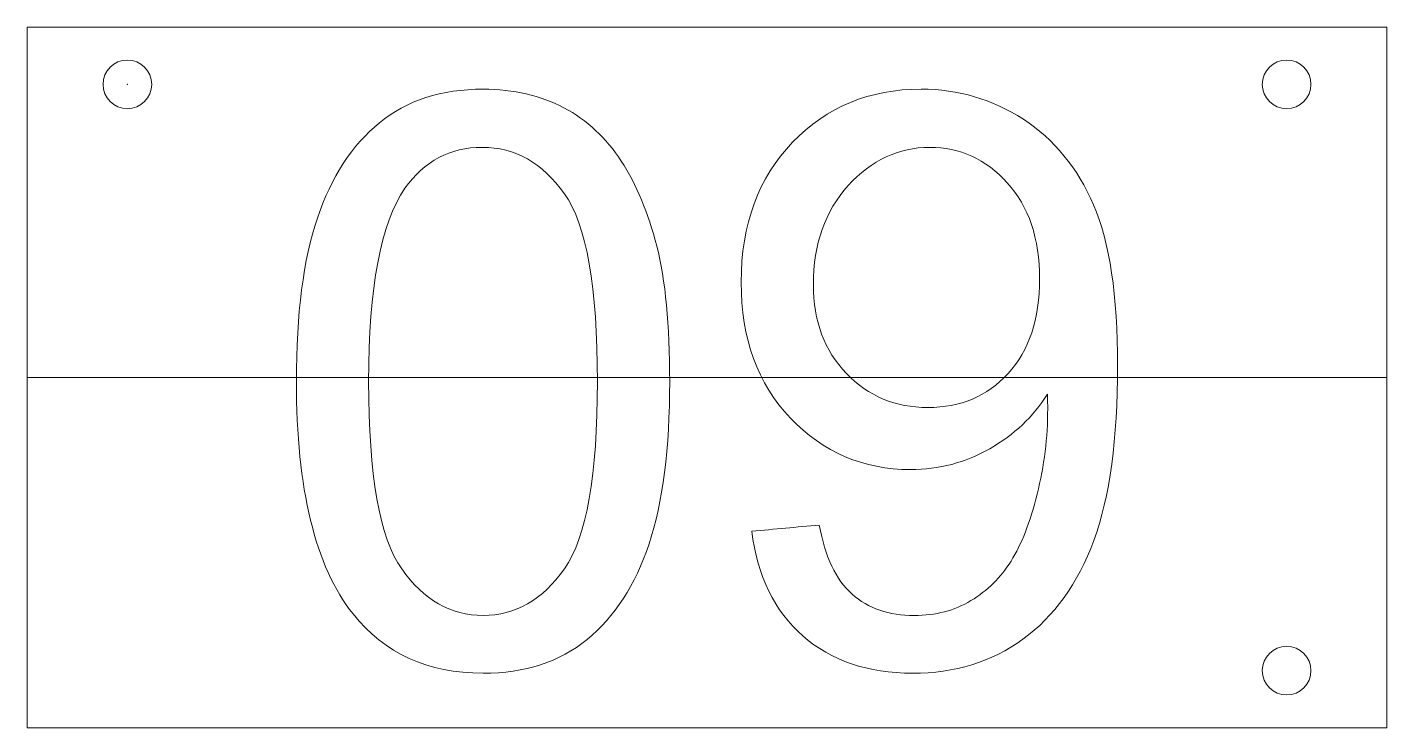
# Model space of a CAD drawing. Header units: millimetres. Extents: x 0 to 95, y -49 to 0.
import ezdxf
from ezdxf.lldxf.tags import DXFTag

# ---------------------------------------------------------------- set-up
doc = ezdxf.new("R2010")
doc.units = ezdxf.units.MM
doc.layers.add('1', color=7, linetype='Continuous', true_color=0xffffff)
doc.layers.add('61', color=7, linetype='Continuous', true_color=0xffffff)
tags = doc.linetypes.add('PHANTOM', pattern=[50.5, 18, -6.5, 6.5, -6.5, 6.5, -6.5]).pattern_tags.tags
tags[14:15] = [DXFTag(74, 4), DXFTag(75, 0), DXFTag(340, '0'), DXFTag(46, 0.0), DXFTag(50, 0.0), DXFTag(44, 0.0), DXFTag(45, 0.0)]
tags[12:13] = [DXFTag(74, 4), DXFTag(75, 0), DXFTag(340, '0'), DXFTag(46, 0.0), DXFTag(50, 0.0), DXFTag(44, 0.0), DXFTag(45, 0.0)]
tags[10:11] = [DXFTag(74, 4), DXFTag(75, 0), DXFTag(340, '0'), DXFTag(46, 0.0), DXFTag(50, 0.0), DXFTag(44, 0.0), DXFTag(45, 0.0)]
tags[8:9] = [DXFTag(74, 4), DXFTag(75, 0), DXFTag(340, '0'), DXFTag(46, 0.0), DXFTag(50, 0.0), DXFTag(44, 0.0), DXFTag(45, 0.0)]
tags[6:7] = [DXFTag(74, 4), DXFTag(75, 0), DXFTag(340, '0'), DXFTag(46, 0.0), DXFTag(50, 0.0), DXFTag(44, 0.0), DXFTag(45, 0.0)]
tags[4:5] = [DXFTag(74, 4), DXFTag(75, 0), DXFTag(340, '0'), DXFTag(46, 0.0), DXFTag(50, 0.0), DXFTag(44, 0.0), DXFTag(45, 0.0)]

msp = doc.modelspace()

# ---------------------------------------------------------------- linework, layer by layer
at = {"layer": '1', "color": 252, "linetype": 'Continuous', "lineweight": 13}
for p, q in [((0, -49), (0, 0)), ((0, -49), (0, 0)), ((0, 0), (95, 0)), ((0, 0), (95, 0)), ((95, 0), (95, -49)), ((95, 0), (95, -49)), ((95, -49), (0, -49)), ((95, -49), (0, -49))]:
    msp.add_line(p, q, dxfattribs=at)
at = {"layer": '1', "color": 163, "linetype": 'Continuous', "lineweight": 18}
for p, q in [((0, 0), (95, 0)), ((0, -49), (0, 0)), ((95, 0), (95, -49)), ((95, -49), (0, -49))]:
    msp.add_line(p, q, dxfattribs=at)
at = {"layer": '1', "color": 163, "linetype": 'PHANTOM', "lineweight": 18}
msp.add_line((0, -24.5), (95, -24.5), dxfattribs=at)
at = {"layer": '1', "color": 252, "linetype": 'Continuous', "lineweight": 13}
for centre in [(7, -4), (7, -4), (88, -4), (88, -4), (88, -45), (88, -45)]:
    msp.add_circle(centre, 1.7, dxfattribs=at)
for points, knots in [([(20.273, -13.356), (19.299, -16.237), (18.808, -20.043), (18.808, -32.288), (20.125, -37.706), (24.967, -43.807), (27.999, -45.179), (34.785, -45.179), (37.207, -44.394), (41.043, -41.247), (42.487, -39.024), (44.415, -33.255), (44.893, -29.464), (44.893, -20.813), (44.598, -17.661), (43.388, -12.982), (42.569, -10.999), (40.457, -7.741), (39.123, -6.497), (35.878, -4.776), (33.999, -4.336), (28.941, -4.336), (26.526, -5.122), (22.69, -8.253), (21.247, -10.475), (20.273, -13.356)], [0, 0, 0, 0, 0.07926, 0.07926, 0.205144, 0.205144, 0.309801, 0.309801, 0.389349, 0.389349, 0.4691, 0.4691, 0.548581, 0.548581, 0.615716, 0.615716, 0.682795, 0.682795, 0.749873, 0.749873, 0.817093, 0.817093, 0.908429, 0.908429, 1, 1, 1, 1]), ([(20.273, -13.356), (21.247, -10.475), (22.69, -8.253), (26.526, -5.122), (28.941, -4.336), (33.999, -4.336), (35.878, -4.776), (39.123, -6.497), (40.457, -7.741), (42.569, -10.999), (43.388, -12.982), (44.598, -17.661), (44.893, -20.813), (44.893, -29.464), (44.415, -33.255), (42.487, -39.024), (41.043, -41.247), (37.207, -44.394), (34.785, -45.179), (27.999, -45.179), (24.967, -43.807), (20.125, -37.706), (18.808, -32.288), (18.808, -20.043), (19.299, -16.237), (20.273, -13.356)], [0, 0, 0, 0, 0.091571, 0.091571, 0.182907, 0.182907, 0.250127, 0.250127, 0.317205, 0.317205, 0.384284, 0.384284, 0.451419, 0.451419, 0.5309, 0.5309, 0.610651, 0.610651, 0.690199, 0.690199, 0.794856, 0.794856, 0.92074, 0.92074, 1, 1, 1, 1]), ([(71.281, -25.675), (70.299, -27.238), (68.957, -28.507), (65.552, -30.455), (63.71, -30.937), (58.423, -30.937), (55.619, -29.739), (51.032, -24.938), (49.886, -21.77), (49.886, -13.79), (51.089, -10.532), (55.869, -5.572), (58.865, -4.336), (65.069, -4.336), (67.445, -5.036), (71.756, -7.839), (73.39, -9.838), (75.636, -15.018), (76.192, -18.775), (76.192, -28.793), (75.643, -32.864), (73.418, -38.918), (71.758, -41.217), (67.385, -44.394), (64.815, -45.179), (58.742, -45.179), (56.18, -44.312), (52.219, -40.841), (51.024, -38.402), (50.623, -35.251)], [0, 0, 0, 0, 0.052431, 0.052431, 0.104861, 0.104861, 0.19239, 0.19239, 0.279762, 0.279762, 0.369865, 0.369865, 0.459974, 0.459974, 0.525097, 0.525097, 0.590047, 0.590047, 0.654824, 0.654824, 0.722193, 0.722193, 0.78962, 0.78962, 0.857002, 0.857002, 0.928501, 0.928501, 1, 1, 1, 1]), ([(50.623, -35.251), (51.024, -38.402), (52.219, -40.841), (56.18, -44.312), (58.742, -45.179), (64.815, -45.179), (67.385, -44.394), (71.758, -41.217), (73.418, -38.918), (75.643, -32.864), (76.192, -28.793), (76.192, -18.775), (75.636, -15.018), (73.39, -9.838), (71.756, -7.839), (67.445, -5.036), (65.069, -4.336), (58.865, -4.336), (55.869, -5.572), (51.089, -10.532), (49.886, -13.79), (49.886, -21.77), (51.032, -24.938), (55.619, -29.739), (58.423, -30.937), (63.71, -30.937), (65.552, -30.455), (68.957, -28.507), (70.299, -27.238), (71.281, -25.675)], [0, 0, 0, 0, 0.071499, 0.071499, 0.142998, 0.142998, 0.21038, 0.21038, 0.277807, 0.277807, 0.345176, 0.345176, 0.409953, 0.409953, 0.474903, 0.474903, 0.540026, 0.540026, 0.630135, 0.630135, 0.720238, 0.720238, 0.80761, 0.80761, 0.895139, 0.895139, 0.947569, 0.947569, 1, 1, 1, 1]), ([(26.395, -11.269), (27.746, -9.362), (29.546, -8.404), (34.089, -8.404), (36.004, -9.485), (39.078, -13.817), (39.843, -18.193), (39.843, -31.322), (39.082, -35.685), (36.004, -40.056), (34.105, -41.144), (29.595, -41.144), (27.705, -40.056), (26.166, -37.887)], [0, 0, 0, 0, 0.164766, 0.164766, 0.332528, 0.332528, 0.499869, 0.499869, 0.666378, 0.666378, 0.832886, 0.832886, 1, 1, 1, 1]), ([(26.166, -37.887), (27.705, -40.056), (29.595, -41.144), (34.105, -41.144), (36.004, -40.056), (39.082, -35.685), (39.843, -31.322), (39.843, -18.193), (39.078, -13.817), (36.004, -9.485), (34.089, -8.404), (29.546, -8.404), (27.746, -9.362), (26.395, -11.269)], [0, 0, 0, 0, 0.167114, 0.167114, 0.333622, 0.333622, 0.500131, 0.500131, 0.667472, 0.667472, 0.835234, 0.835234, 1, 1, 1, 1]), ([(57.244, -24.218), (55.701, -22.626), (54.936, -20.551), (54.936, -15.173), (55.746, -12.857), (58.992, -9.3), (60.887, -8.404), (65.175, -8.404), (66.984, -9.231), (68.482, -10.884)], [0, 0, 0, 0, 0.232036, 0.232036, 0.490185, 0.490185, 0.748984, 0.748984, 1, 1, 1, 1]), ([(68.482, -10.884), (66.984, -9.231), (65.175, -8.404), (60.887, -8.404), (58.992, -9.3), (55.746, -12.857), (54.936, -15.173), (54.936, -20.551), (55.701, -22.626), (57.244, -24.218)], [0, 0, 0, 0, 0.251016, 0.251016, 0.509815, 0.509815, 0.767964, 0.767964, 1, 1, 1, 1]), ([(26.395, -11.269), (24.701, -13.708), (23.858, -18.21), (23.858, -31.339), (24.627, -35.709), (26.166, -37.887)], [0, 0, 0, 0, 0.5, 0.5, 1, 1, 1, 1]), ([(26.166, -37.887), (24.627, -35.709), (23.858, -31.339), (23.858, -18.21), (24.701, -13.708), (26.395, -11.269)], [0, 0, 0, 0, 0.5, 0.5, 1, 1, 1, 1]), ([(57.244, -24.218), (58.783, -25.806), (60.674, -26.599), (65.208, -26.599), (67.078, -25.809), (70.005, -22.622), (70.733, -20.42), (70.733, -14.78), (69.988, -12.538), (68.482, -10.884)], [0, 0, 0, 0, 0.248483, 0.248483, 0.498766, 0.498766, 0.749747, 0.749747, 1, 1, 1, 1]), ([(68.482, -10.884), (69.988, -12.538), (70.733, -14.78), (70.733, -20.42), (70.005, -22.622), (67.078, -25.809), (65.208, -26.599), (60.674, -26.599), (58.783, -25.806), (57.244, -24.218)], [0, 0, 0, 0, 0.250253, 0.250253, 0.501234, 0.501234, 0.751517, 0.751517, 1, 1, 1, 1]), ([(55.345, -34.817), (55.746, -37.035), (56.508, -38.648), (58.767, -40.645), (60.215, -41.144), (63.489, -41.144), (64.804, -40.794), (67.083, -39.417), (68.016, -38.492), (69.473, -36.184), (70.078, -34.621), (71.06, -30.692), (71.306, -28.695), (71.306, -26.436), (71.298, -26.108), (71.281, -25.675)], [0, 0, 0, 0, 0.180942, 0.180942, 0.361884, 0.361884, 0.517578, 0.517578, 0.672776, 0.672776, 0.827974, 0.827974, 0.983171, 0.983171, 1, 1, 1, 1]), ([(71.281, -25.675), (71.298, -26.108), (71.306, -26.436), (71.306, -28.695), (71.06, -30.692), (70.078, -34.621), (69.473, -36.184), (68.016, -38.492), (67.083, -39.417), (64.804, -40.794), (63.489, -41.144), (60.215, -41.144), (58.767, -40.645), (56.508, -38.648), (55.746, -37.035), (55.345, -34.817)], [0, 0, 0, 0, 0.016829, 0.016829, 0.172026, 0.172026, 0.327224, 0.327224, 0.482422, 0.482422, 0.638116, 0.638116, 0.819058, 0.819058, 1, 1, 1, 1])]:
    msp.add_open_spline(points, degree=3, knots=knots, dxfattribs=at)
at = {"layer": '1', "color": 163, "linetype": 'Continuous', "lineweight": 18}
for points, knots in [([(20.273, -13.356), (19.299, -16.237), (18.808, -20.043), (18.808, -32.288), (20.125, -37.706), (24.967, -43.807), (27.999, -45.179), (34.785, -45.179), (37.207, -44.394), (41.043, -41.247), (42.487, -39.024), (44.415, -33.255), (44.893, -29.464), (44.893, -20.813), (44.598, -17.661), (43.388, -12.982), (42.569, -10.999), (40.457, -7.741), (39.123, -6.497), (35.878, -4.776), (33.999, -4.336), (28.941, -4.336), (26.526, -5.122), (22.69, -8.253), (21.247, -10.475), (20.273, -13.356)], [0, 0, 0, 0, 0.07926, 0.07926, 0.205144, 0.205144, 0.309801, 0.309801, 0.389349, 0.389349, 0.4691, 0.4691, 0.548581, 0.548581, 0.615716, 0.615716, 0.682795, 0.682795, 0.749873, 0.749873, 0.817093, 0.817093, 0.908429, 0.908429, 1, 1, 1, 1]), ([(55.345, -34.817), (53.771, -34.962), (52.197, -35.106), (50.623, -35.251), (51.024, -38.402), (52.219, -40.841), (56.18, -44.312), (58.742, -45.179), (64.815, -45.179), (67.385, -44.394), (71.758, -41.217), (73.418, -38.918), (75.643, -32.864), (76.192, -28.793), (76.192, -18.775), (75.636, -15.018), (73.39, -9.838), (71.756, -7.839), (67.445, -5.036), (65.069, -4.336), (58.865, -4.336), (55.869, -5.572), (51.089, -10.532), (49.886, -13.79), (49.886, -21.77), (51.032, -24.938), (55.619, -29.739), (58.423, -30.937), (63.71, -30.937), (65.552, -30.455), (68.957, -28.507), (70.299, -27.238), (71.281, -25.675), (71.298, -26.108), (71.306, -26.436), (71.306, -28.695), (71.06, -30.692), (70.078, -34.621), (69.473, -36.184), (68.016, -38.492), (67.083, -39.417), (64.804, -40.794), (63.489, -41.144), (60.215, -41.144), (58.767, -40.645), (56.508, -38.648), (55.746, -37.035), (55.345, -34.817)], [0, 0, 0, 0, 0.026914, 0.026914, 0.026914, 0.074248, 0.074248, 0.121583, 0.121583, 0.166191, 0.166191, 0.210829, 0.210829, 0.255429, 0.255429, 0.298313, 0.298313, 0.341312, 0.341312, 0.384425, 0.384425, 0.444079, 0.444079, 0.50373, 0.50373, 0.561573, 0.561573, 0.619519, 0.619519, 0.654229, 0.654229, 0.688939, 0.688939, 0.688939, 0.694174, 0.694174, 0.74245, 0.74245, 0.790726, 0.790726, 0.839002, 0.839002, 0.887432, 0.887432, 0.943716, 0.943716, 1, 1, 1, 1]), ([(26.166, -37.887), (24.627, -35.709), (23.858, -31.339), (23.858, -18.21), (24.701, -13.708), (26.395, -11.269), (27.746, -9.362), (29.546, -8.404), (34.089, -8.404), (36.004, -9.485), (39.078, -13.817), (39.843, -18.193), (39.843, -31.322), (39.082, -35.685), (36.004, -40.056), (34.105, -41.144), (29.595, -41.144), (27.705, -40.056), (26.166, -37.887)], [0, 0, 0, 0, 0.207232, 0.207232, 0.414463, 0.414463, 0.414463, 0.51094, 0.51094, 0.60917, 0.60917, 0.707155, 0.707155, 0.804652, 0.804652, 0.902149, 0.902149, 1, 1, 1, 1]), ([(68.482, -10.884), (69.988, -12.538), (70.733, -14.78), (70.733, -20.42), (70.005, -22.622), (67.078, -25.809), (65.208, -26.599), (60.674, -26.599), (58.783, -25.806), (55.701, -22.626), (54.936, -20.551), (54.936, -15.173), (55.746, -12.857), (58.992, -9.3), (60.887, -8.404), (65.175, -8.404), (66.984, -9.231), (68.482, -10.884)], [0, 0, 0, 0, 0.120678, 0.120678, 0.241707, 0.241707, 0.362399, 0.362399, 0.482223, 0.482223, 0.602366, 0.602366, 0.73603, 0.73603, 0.87003, 0.87003, 1, 1, 1, 1])]:
    msp.add_open_spline(points, degree=3, knots=knots, dxfattribs=at)
at = {"layer": '1', "color": 252, "linetype": 'Continuous', "lineweight": 13}
for points in [[(50.623, -35.251), (52.197, -35.106), (53.771, -34.962), (55.345, -34.817)], [(55.345, -34.817), (53.771, -34.962), (52.197, -35.106), (50.623, -35.251)]]:
    msp.add_open_spline(points, degree=3, dxfattribs=at)
at = {"layer": '1', "color": 163, "linetype": 'Continuous', "lineweight": 18}
msp.add_point((7, -4), dxfattribs=at)
at = {"layer": '61', "color": 43, "linetype": 'Continuous', "lineweight": 18}
msp.add_point((0, 0), dxfattribs=at)

doc.saveas('drawing.dxf')
